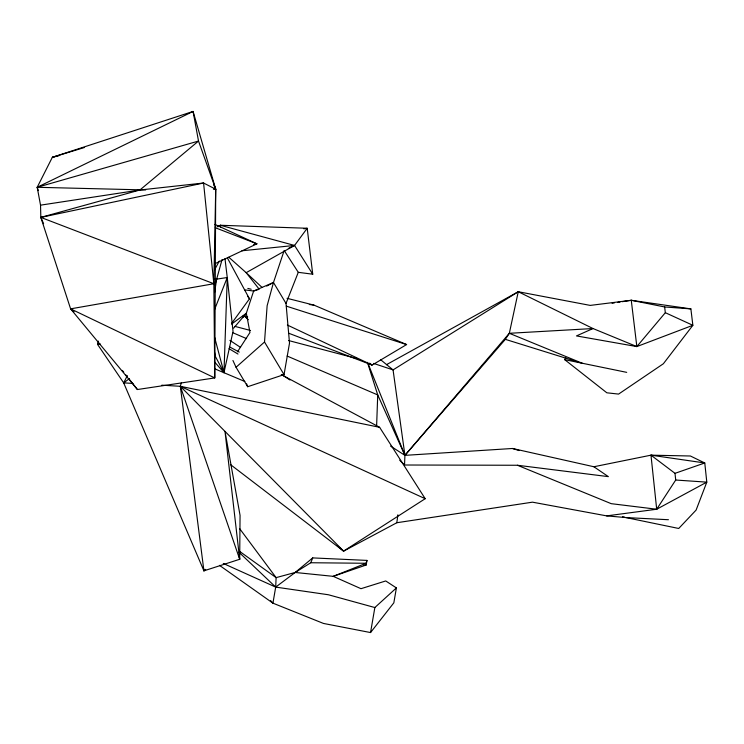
<?xml version="1.0" encoding="UTF-8"?>
<svg xmlns="http://www.w3.org/2000/svg" width="744" height="744" viewBox="0 0 744 744"><rect width="100%" height="100%" fill="white"/><g stroke="black" fill="none" stroke-linecap="round" stroke-linejoin="round"><path stroke-width="1.12" d="M38.307 190.585L37.2 187.293L193.068 111.442L198.518 141.053L215.714 189.218L214.756 377.924L137.407 389.531L70.606 308.853L40.827 217.397L40.529 205.158L37.2 187.293L52.331 157.319L193.068 111.442L215.714 189.218L213.844 283.734L214.756 377.924L70.606 308.853L213.844 283.734L203.577 183.015L139.891 190.008L40.529 205.158M181.248 382.993L180.327 386.303L239.689 559.274L240.061 515.369L224.995 431.399L239.689 559.274L203.921 570.843L123.681 382.872L97.585 344.444L98.292 341.068M224.976 258.642L227.255 277.531L223.981 372.66L214.439 361.779M376.631 425.512L377.729 394.934L367.452 362.337M390.572 446.102L404.922 455.356L512.495 448.483L593.879 466.748L608.36 476.634L517.452 465.26L404.531 465.009L404.922 455.356L393.065 369.898L380.472 359.594M224.111 370.382L223.981 372.66L215.137 355.995L214.663 352.572M232.928 360.487L236.043 367.276L247.678 386.713L284.041 374.613L264.52 342.007L267.133 305.719L273.476 282.497L284.18 250.486L298.279 272.323L312.74 274.211L307.198 228.268L220.345 225.265L217.22 226.799M230.417 464.535L343.598 551.127L396.822 522.734L397.882 514.811M214.56 292.559L216.653 279.121L222.065 259.572M366.959 560.409L366.067 563.273L333.21 576.34L360.989 588.69L385.736 580.952L396.403 587.918L393.836 602.826L370.549 632.558L323.482 623.444L272.927 603.161L275.699 587.1L295.191 572.471L312.722 557.907L366.959 560.409L366.169 565.003L333.21 576.34L295.191 572.471L276.108 577.632L239.605 551.36M370.549 632.558L374.855 607.541L396.403 587.918M284.041 374.613L289.518 343.096L286.012 303.431L273.476 282.497L253.639 291.016L244.72 289.89M287.11 356.032L377.729 394.934L404.922 455.356L505.334 339.348L509.333 333.293L518.261 291.732L590.225 305.403L631.265 300.288L690.878 308.89L692.859 325.295L663.36 363.751L618.59 394.088L606.853 392.804L564.668 359.631L565.775 357.669M214.542 285.696L216.653 279.121L227.255 277.531L233.03 331.387L223.981 372.66L214.588 337.19M244.888 314.982L246.329 313.252L253.639 291.016L258.735 289.407M286.012 303.431L298.279 272.323M214.458 309.802L227.255 277.531M295.191 572.471L310.778 562.743L312.722 557.907M132.925 383.43L123.681 382.872L127.289 375.701M214.421 270.137L219.294 261.051M237.485 351.8L249.965 332.494L246.329 313.252L231.542 324.077M396.822 522.734L532.481 502.172L606.676 515.88L656.692 509.24L675.71 480.029L675.003 473.333L650.981 455.17L593.879 466.748M231.886 323.017L249.463 298.837L227.469 258.084M665.331 312.694L692.859 325.295L636.845 346.574L593.014 328.541L576.47 335.916L636.845 346.574L665.331 312.694L664.634 306.956L631.265 300.288L622.254 301.683M233.625 328.169L246.329 313.252M242.656 317.604L244.162 315.847L248.347 319.715M386.424 364.7L518.261 291.732L593.014 328.541L509.333 333.293L404.922 455.356L367.964 363.388M236.043 367.276L264.52 342.007M203.558 568.565L203.921 570.843L205.688 569.383M218.531 226.678L220.345 225.265L294.559 245.446L312.74 274.211M123.681 382.872L129.261 378.733M337.376 545.901L343.598 551.127L425.196 498.703L379.626 427.316L281.26 374.604M518.261 291.732L393.065 369.898L373.6 363.416M287.035 298.307L313.922 305.105L406.605 344.565L372.121 365.072L288.7 333.228M656.692 509.24L706.8 482.14L704.773 462.973L690.404 455.998L650.981 455.17L656.692 509.24L611.215 503.669L517.452 465.26M266.687 286.077L273.476 282.497M99.882 344.081L97.585 344.444L99.65 343.403M288.328 248.468L294.559 245.446L307.198 228.268L303.803 228.817M214.477 263.906L256.922 243.827L214.942 224.409M675.003 473.333L704.773 462.973L650.981 455.17M97.585 344.444L99.789 343.719M84.528 147.47L52.331 157.319L58.981 155.682M253.648 244.637L256.922 243.827L215.304 227.729M612.107 303.245L614.367 302.901M617.743 302.38L619.994 302.027M363.872 565.31L366.169 565.003L366.067 563.273L310.778 562.743M241.939 250.774L294.559 245.446L246.171 272.685L228.836 257.257M145.638 189.953L37.2 187.293L198.518 141.053L139.891 190.008L40.827 217.397L43.598 223.702M213.416 189.246L215.714 189.218L213.816 184.986M606.676 515.88L625.955 517.573L668.438 519.721M161.829 385.178L180.327 386.303L379.626 427.316M675.71 480.029L706.8 482.14L696.114 510.068L678.723 528.473L625.955 517.573M664.634 306.956L690.878 308.89M309.318 304.51L313.922 305.105M214.467 278.814L216.653 279.121M626.708 372.363L564.668 359.631M247.817 288.402L251.184 289.249M234.862 326.365L250.551 330.503M288.653 340.557L357.018 358.589M622.598 516.689L624.839 517.275M374.855 607.541L328.42 594.763L275.699 587.1L223.256 563.45M505.334 339.348L582.496 363.351L509.333 333.293M512.495 448.483L519.089 450.585M286.319 306.147L406.605 344.565M244.413 315.754L247.668 316.963M243.204 315.865L247.538 317.521M213.844 283.734L40.827 217.397L203.577 183.015L215.714 189.218M214.97 368.912L244.869 381.505M232.733 332.689L246.599 338.632M203.921 570.843L180.327 386.303L425.196 498.703M287.379 325.044L372.121 365.072L369.61 363.156M230.036 347.16L239.252 352.098M229.04 348.694L237.987 354.051M229.915 340.389L240.572 347.411M282.236 374.874L289.983 379.989M219.489 565.356L272.927 603.161L270.611 600.594M70.606 308.853L74.028 311.736M261.981 287.351L246.171 272.685L259.098 289.063M238.908 552.197L275.699 587.1L276.108 577.632L239.801 528.845M399.677 460.173L404.531 465.009M180.327 386.303L343.598 551.127M122.342 370.428L123.783 372.251M125.931 374.976L127.364 376.799M128.805 378.612L137.407 389.531M247.473 295.982L249.463 298.837M246.617 383.858L247.678 386.713M239.149 555.861L239.689 559.274M631.265 300.288L636.845 346.574M220.345 225.265L220.615 227.543"/></g></svg>
